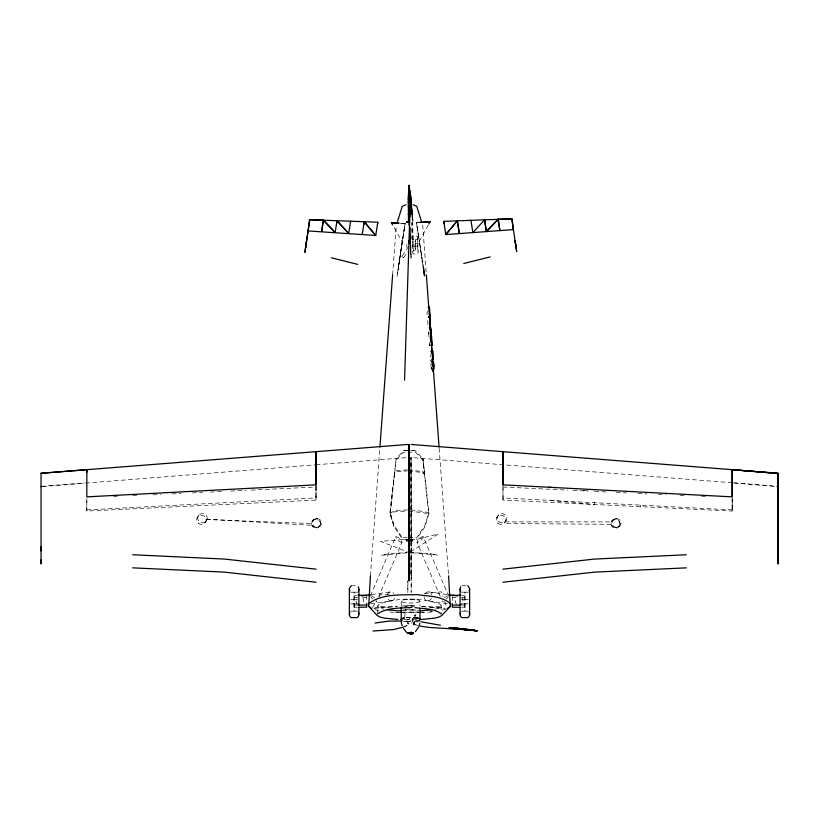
<?xml version="1.0" encoding="UTF-8"?>
<svg xmlns="http://www.w3.org/2000/svg" width="819" height="819" viewBox="0 0 819 819"><rect width="100%" height="100%" fill="white"/><g stroke="black" fill="none" stroke-linecap="round" stroke-linejoin="round"><path stroke-width="0.61" stroke-dasharray="4.09 3.07" d="M316.032 486.22L316.032 500.102L86.794 511.046M412.08 238.984L412.08 222.737M427.702 320.577L427.999 325.849M640.509 506.674L640.509 505.128M732.206 498.761L732.206 511.056L732.155 498.751M86.875 509.93L86.794 511.056L86.834 498.751M316.011 485.821L315.991 500.102L316.032 485.821M411.158 574.518L411.005 457.545L411.148 592.424L411.281 574.518M407.923 581.193L407.852 592.424L407.76 580.896M408.476 470.976L422.686 472.583L424.692 474.744L422.88 458.66L415.284 450.696L410.657 450.501M377.682 613.83L377.958 605.405M394.512 474.416L390.479 512.991M430.978 363.329L431.019 366.584M412.981 239.803L412.756 222.01M404.729 617.26L405.251 609.582L418.151 610.135M370.423 575.89L379.832 448.331M392.629 274.836L396.304 225.082M412.561 246.847L412.756 244.492M410.565 551.883L438.278 533.957L416.349 539.537L402.651 539.537L394.021 526.668L389.916 513.298L396.12 458.66L403.716 450.696L407.186 450.552M394.021 526.668L389.957 513.267L394.308 474.744L396.355 471.498L407.35 470.935M408.568 246.56L401.894 256.531L402.19 257.186L403.603 257.801L407.688 251.73M403.685 257.709L401.894 256.531M440.284 596.601L416.973 542.219C417.823 539.813 420.71 536.394 423.249 536.742L448.546 595.751M423.249 536.742C422.389 539.148 419.502 542.567 416.973 542.219M442.321 600.798L442.424 601.463L443.325 601.341M400.573 252.232L405.098 223.474L396.98 276.781L405.098 223.474L400.122 223.208M400.542 253.163L398.085 269.881L402.221 242.014L393.212 225.962M429.934 343.867L429.494 345.731L430.845 345.669M411.875 253.88L410.862 259.654L410.79 256.224M413.441 622.42L413.267 623.146A1.73 0.85 -83.3 0 0 413.36 624.262L416.185 625.388M413.79 624.805A1.208 0.594 -83.3 0 0 414.301 624.477L414.598 623.464A1.73 0.85 -83.3 0 0 414.516 622.358L414.086 621.805A1.208 0.594 -83.3 0 0 413.575 622.133L419.656 621.723M408.681 469.952L422.696 471.56L424.529 473.136L422.88 458.66L429.043 513.267L424.979 526.668L416.349 539.537M412.684 251.955L413.431 250.338L413.431 244.512M418.13 237.879L417.383 239.496L417.383 250.338L418.13 251.955M407.35 622.409L407.586 621.949A1.208 0.594 83.3 0 1 408.097 621.979L408.415 622.481M370.454 595.751L395.751 536.742C398.29 536.394 401.177 539.813 402.027 542.219L378.716 596.601M407.524 541.41C406.255 541.635 406.111 539.291 407.36 539.352M406.623 541.062L407.36 540.704M410.708 539.25L412.203 539.67L410.258 540.171M412.203 539.67L412.141 541.144L410.258 541.513M428.337 225.061L419.328 241.114L422.02 259.295M427.989 310.882L427.016 312.551L427.18 314.803M431.992 359.111L430.661 361.374L430.692 354.77M372.44 607.473L376.494 600.992M379.207 596.672L380.559 594.512L390.643 594.563M197.164 517.762L198.894 515.161M204.965 522.87L206.009 521.263M205.661 521.867L206.695 520.27M496.693 517.762L498.423 515.161M504.494 522.87L506.224 520.27M402.027 542.219C399.498 542.567 396.611 539.148 395.751 536.742M448.228 596.764L446.406 599.027M409.49 621.539L410.339 620.843A1.208 1.188 0 0 1 410.698 620.792M411.568 623.351L411.793 623.034A1.73 1.689 0 0 0 412.008 622.286M406.695 539.588L405.866 540.438L407.463 540.028M444.41 597.952L447.491 595.638M404.34 607.913L407.401 605.589L417.772 606.04M413.697 623.146L413.841 623.873M389.916 513.298L395.342 510.339L409.828 509.868M405.845 626.197L404.668 626.678L406.49 625.747M404.668 626.678L407.278 625.347M428.982 331.337L428.951 333.947M446.13 608.926L439.998 610.831M435.104 609.203L438.37 608.343A27.037 5.477 2 0 0 439.158 603.838C420.239 597.501 398.771 597.491 379.842 603.838A27.037 5.477 -2 0 0 380.64 608.333L383.896 609.203M374.027 608.097L379.688 606.971L397.635 606.193M371.539 594.563L390.274 591.922M370.587 603.849L391.82 600.849A4.535 3.87 82 0 0 394.922 596.856M316.021 518.806L317.086 518.652M320.536 523.71A4.505 4.371 -0.2 0 0 313.779 519.932A4.505 4.371 -0.2 0 0 313.779 527.497A4.505 4.371 -0.2 0 0 320.536 523.71L320.526 523.167A4.505 4.371 -0.2 0 1 313.779 526.955A4.505 4.371 -0.2 0 1 313.779 519.389L314.834 519.246A4.505 4.371 -0.2 0 1 321.58 523.024A4.505 4.371 -0.2 0 1 314.834 526.812A4.505 4.371 -0.2 0 1 314.834 519.246M318.284 526.955L319.338 526.801M316.032 527.538L317.086 527.395M615.55 518.806L616.605 518.652M620.055 523.822A4.505 4.371 -0.2 0 0 613.298 520.045A4.505 4.371 -0.2 0 0 613.308 527.61A4.505 4.371 -0.2 0 0 620.055 523.822L620.055 523.167A4.505 4.371 -0.2 0 1 613.308 526.955A4.505 4.371 -0.2 0 1 613.298 519.389L614.352 519.246A4.505 4.371 -0.2 0 1 621.109 523.024A4.505 4.371 -0.2 0 1 614.363 526.812A4.505 4.371 -0.2 0 1 614.352 519.246M617.802 526.955L618.857 526.801M615.56 527.538L616.615 527.395M424.273 593.765L441.226 591.779L442.946 596.57M593.847 502.815L594.666 502.723L594.676 504.484L548.812 500.327M407.043 552.815L381.275 555.292L390.458 553.398L407.135 552.682M430.374 607.585L439.312 606.971L444.973 608.097M430.221 611.66L432.749 611.445M431.644 611.998L422.287 612.561M42.783 486.527L314.752 464.875M402.651 539.537L380.559 541.4L407.186 551.678M41.042 486.363L84.695 482.934M316.052 464.772L407.719 457.534M374.273 608.363L396.918 606.644M404.463 606.07L414.537 606.07M420.188 222.379L416.451 222.584L422.328 261.456M416.533 222.563L420.239 222.369M86.794 509.93L316.032 497.921M113.554 496.693L117.383 496.509M132.658 495.782L139.025 495.475M153.03 494.809L160.667 494.441M172.123 493.898L181.04 493.468M192.496 492.925L202.682 492.434M210.319 492.065L224.324 491.4M230.692 491.093L245.966 490.366M251.064 490.12L316.032 487.018M432.995 368.243L431.644 368.304L431.449 367.588M401.228 606.04L411.599 605.589L414.168 607.637M402.037 610.083L413.749 609.582L413.974 612.878M409.5 617.454L409.5 619.42L403.603 619.543M414.24 619.553L416.543 619.533M417.383 239.496L415.571 239.496L415.571 250.338L417.383 250.338M415.571 243.652L417.383 243.652M413.431 246.181L415.253 246.181M415.571 246.181L417.383 246.181M413.431 250.338L415.253 250.338L415.253 239.496L413.431 239.496L412.684 237.879M403.716 450.696L409.5 450.696M410.657 450.696L415.284 450.696M505.18 521.867L612.223 521.908M407.319 537.459L403.501 537.459L402.733 538.39L394.123 525.358L390.724 514.189L395.249 511.506L407.166 511.056M408.599 537.459L416.902 537.561L424.907 525.337L428.265 514.383L423.802 512.755L408.333 511.107M351.218 585.739L357.053 585.739M461.947 585.739L467.782 585.739M350.665 592.178L353.859 592.178L353.859 611.179L350.665 611.179M357.606 592.178L354.412 592.178L354.412 611.179L357.606 611.179M461.394 592.178L464.588 592.178L464.588 611.179L461.394 611.179M468.335 592.178L465.141 592.178L465.141 611.179L468.335 611.179M354.412 595.259L356.869 595.259M462.131 595.259L464.588 595.259M354.412 597.389L356.869 597.389M363.022 597.389L366.707 597.389M452.293 597.389L455.978 597.389M462.131 597.389L464.588 597.389M350.665 599.457L353.859 599.457M354.412 599.457L357.606 599.457M403.767 599.334L415.233 599.334M461.394 599.457L464.588 599.457M465.141 599.457L468.335 599.457M350.665 603.89L353.859 603.89M354.412 603.89L357.606 603.89M461.394 603.89L464.588 603.89M465.141 603.89L468.335 603.89M354.412 605.077L356.869 605.077M462.131 605.077L464.588 605.077M354.412 607.196L356.869 607.196M462.131 607.196L464.588 607.196M506.582 523.546L611.209 524.303M421.099 612.53L402.262 612.745M401.126 612.725L387.336 611.916M418.918 612.08L399.959 612.356M420.167 612.121L423.904 612.223M395.096 612.223L398.74 612.325M206.153 519.533L312.418 523.546M404.852 619.225L409.5 619.42M407.473 469.901L396.335 470.505L394.656 473.208L396.14 459.797L403.112 452.385L415.213 452.027L422.86 459.991M411.056 509.92L424.14 511.517L429.043 513.267M409.5 552.579L428.542 553.398L437.766 555.036L410.728 552.682M421.365 606.193L439.312 606.971M503.009 487.018L567.936 490.12M573.034 490.366L588.308 491.093M594.676 491.4L608.681 492.065M616.318 492.434L626.504 492.925M637.96 493.468L646.877 493.898M658.333 494.441L665.97 494.809M679.975 495.475L686.342 495.782M701.617 496.509L705.446 496.693M400.071 223.198L405.016 223.454M732.176 509.93L732.206 511.056L503.009 500.102L502.968 497.921L732.206 509.93L732.155 498.822M207.105 519.133A4.75 4.597 -0.2 0 0 200.952 513.851A4.75 4.597 -0.2 0 0 199.304 521.662A4.75 4.597 -0.2 0 0 207.105 519.133L312.131 525.358M379.688 606.971L388.626 607.585M410.206 539.936L413.063 540.55L412.08 539.547M422.082 606.644L444.727 608.363M732.206 482.76L411.281 457.534M733.476 482.862L777.958 486.363M734.397 482.954L777.466 486.629M583.21 490.356L588.308 490.816M405.989 621.652L407.923 621.867M410.708 540.601L412.203 541.021M428.726 591.922L447.461 594.563M424.078 596.856A4.535 3.87 -82 0 0 427.18 600.849L448.413 603.849M414.803 621.969L414.25 621.897M402.753 621.068L407.586 621.949M407.524 540.059L406.623 539.721M379.002 610.831L372.87 608.926M419.133 625.941L414.434 624.191M375.675 601.341L376.576 601.463L376.679 600.798M371.509 595.638L374.59 597.952M372.594 599.027L370.772 596.764M422.696 471.56L424.692 474.744M444.666 601.371L446.816 607.36M428.961 336.558L428.419 330.784M418.775 237.449L416.451 222.584L422.072 258.661M422.205 260.503L422.747 264.138M432.012 369.819L431.664 367.178M428.552 513.093L424.488 474.508M431.265 369.492L431.091 367.67M422.696 225.082L426.371 274.836M439.168 448.331L448.577 575.89M429.238 342.26L429.494 345.731M411.844 221.959L412.08 239.209M441.042 605.405L441.277 612.622M408.456 223.085L408.476 225.481M611.056 523.177L611.056 523.832M311.527 523.177L311.527 523.72M502.989 486.117L503.009 500.102L503.009 484.838M452.293 596.488L452.293 601.392M419.963 601.248A9.357 1.894 0 0 1 405.579 602.764A9.357 1.894 0 0 1 406.296 599.477A9.357 1.894 0 0 1 419.963 601.248L419.963 606.121M413.984 244.072L413.984 247.471M412.684 240.008L412.756 236.967L413.738 235.821L417.751 236.404L418.13 252.467L417.076 254.013L413.738 254.013L412.756 252.866L412.684 244.809M406.859 244.072L406.859 247.471M401.259 601.074L401.259 605.947M366.707 595.259L366.707 601.392M86.875 498.515L86.794 511.056M613.298 519.389A4.505 4.371 -0.2 0 1 620.055 523.167M313.779 519.389A4.505 4.371 -0.2 0 1 320.526 523.167M420.997 610.79A36.179 1.546 0 0 1 402.375 610.841M418.704 620.495A9.593 1.945 0 0 1 415.038 621.171M410.186 621.386A9.593 1.945 0 0 1 403.542 620.761M406.193 617.721A9.593 1.945 0 0 1 411.036 617.506M418.509 620.464A9.357 1.894 0 0 1 414.926 621.13M410.196 621.345A9.357 1.894 0 0 1 403.706 620.73M406.296 617.761A9.357 1.894 0 0 1 411.025 617.546M391.82 600.849A4.535 3.87 82 0 1 387.571 598.218M387.367 594.758A4.535 3.87 82 0 1 393.959 593.54M357.678 604.453A4.535 3.87 82 0 1 357.248 597.286M362.725 597.952A4.535 3.87 82 0 1 362.387 604.309M461.752 597.286A4.535 3.87 -82 0 1 461.322 604.453M456.613 604.309A4.535 3.87 -82 0 1 456.275 597.952M425.041 593.54A4.535 3.87 -82 0 1 431.633 594.758M431.429 598.218A4.535 3.87 -82 0 1 427.18 600.849M411.363 533.671L411.046 576.197L411.005 457.545L411.363 533.671M414.015 622.839L413.738 624.037L414.015 622.839M198.27 523.259A4.75 4.597 -0.2 0 0 206.06 520.73A4.75 4.597 -0.2 0 0 199.908 515.448A4.75 4.597 -0.2 0 0 198.27 523.259M497.788 523.259A4.75 4.597 -0.2 0 0 505.589 520.73A4.75 4.597 -0.2 0 0 499.436 515.448A4.75 4.597 -0.2 0 0 497.788 523.259M498.832 521.662A4.75 4.597 -0.2 0 0 506.623 519.133A4.75 4.597 -0.2 0 0 500.47 513.851A4.75 4.597 -0.2 0 0 498.832 521.662"/><path stroke-width="1.23" d="M86.865 472.143L86.875 469.686L86.794 496.857L316.032 484.838L316.052 451.689L315.991 484.838M409.121 459.92L408.978 580.732M733.056 469.758L777.958 473.28L777.958 563.984L778.05 473.29L732.125 469.686L732.176 496.846L732.206 469.686L411.281 444.461M409.08 558.138L409.009 563.124L409.06 459.449M409.039 459.592L409.091 563.267L409.019 558.282M409.131 444.615L409.121 580.589L408.968 444.471L408.988 446.959M470.956 220.331L472.85 232.596L484.561 219.83L486.373 231.593L498.167 219.318L511.752 218.837L513.411 230.047L512.059 218.806L443.744 221.345L444.093 223.679M777.958 550.9L778.05 546.877M404.555 380.108L409.787 216.861C411.701 206.408 411.066 195.68 408.876 185.299L410.104 198.116M408.435 195.557L408.876 185.319M430.118 326.32L429.832 327.764L429.535 327.047M412.807 243.325L412.93 240.981M410.913 199.59L409.183 188.503L408.425 203.327L409.49 191.707L410.35 197.512M430.989 332.719L430.589 327.559L429.228 327.62M431.511 341.543L431.562 340.602L431.941 345.608L431.644 336.855L430.292 336.916M408.425 199.59L409.183 188.503M409.49 191.707L408.425 207.064L409.111 200.983M397.85 619.481L384.234 618.13L379.678 616.922L377.16 615.458L368.693 606.357L370.423 575.89M379.924 447.051L392.629 274.836M409.07 208.221L408.425 214.537L409.142 209.725M350.593 221.222L348.699 233.487L336.988 220.72L335.176 232.483L323.382 220.209L309.766 219.707L304.873 252.457L308.169 230.241M408.425 210.8L409.091 205.733M421.15 619.481L434.766 618.13L439.322 616.922L441.84 615.458L450.307 606.357L448.577 575.89M323.372 220.209L321.652 231.49L323.392 220.219L335.176 232.483M336.988 220.72L336.619 223.188L336.998 220.72L348.699 233.487M364.199 221.734L363.841 224.171L364.209 221.734L375.747 235.473L377.805 222.236L309.521 219.697L308.139 230.938L375.747 235.473L364.209 221.734L362.223 234.48M306.49 241.41L305.538 247.86M377.457 224.57L377.805 222.236M419.502 624.621L419.819 623.372M397.573 221.304L402.262 206.296L406.019 204.73M349.365 614.004L349.826 612.52M358.446 590.827L358.896 589.342M460.104 614.004L460.554 612.52M469.174 590.827L469.635 589.342M412.295 621.222L413.052 619.573M418.581 627.037L415.448 631.613M412.602 619.195L412.233 619.881L413.011 618.56M460.759 586.762L460.104 588.441L460.104 605.282M428.931 223.996L430.139 221.857L420.239 222.369M429.115 307.79L429.463 307.197L428.112 307.258M428.47 317.291L430.17 316.636L429.463 307.197M431.644 336.855L431.367 337.336A10.299 1.403 87.3 0 1 431.183 339.68M431.736 347.512L431.664 351.791L432.012 351.197M431.398 351.146L431.06 351.72L432.749 351.085L431.398 351.146L431.562 353.419M432.012 361.312L433.343 359.05L432.749 351.085M415.069 615.888L415.663 614.987L414.793 615.98M498.505 221.683L498.157 219.318L499.897 230.6L498.167 219.318L486.373 231.593L484.551 219.83M368.355 603.961C381.582 593.365 400.982 595.208 417.004 594.614C428.235 596.375 441.871 595.73 450.645 603.961M351.218 585.739L349.365 588.441L349.365 614.905L350.03 616.594L351.218 617.618L357.053 617.618L358.241 616.594L358.896 614.905L358.896 607.698M377.682 613.83C386.568 607.759 398.495 608.21 408.886 607.626M447.246 608.558L450.307 606.357M403.757 627.006L393.499 629.576L373.003 631.009M463.769 263.493L490.131 256.92M431.746 361.568C435.329 360.432 434.08 371.222 433.364 369.758M423.495 268.478L424.57 275.89L422.962 264.793M375.061 623.044L388.482 621.15L401.545 620.986M361.548 595.976L370.29 594.748M431.644 609.827L420.997 610.79M502.958 569.154L594.645 559.06L686.322 554.76M502.958 582.227L594.645 572.133L686.322 567.843M593.847 489.731L594.666 489.639M407.719 444.461L40.95 473.29M86.804 469.686L41.042 473.28L41.042 563.984L40.95 559.961M420.188 222.379L430.139 221.857M428.818 316.697L430.17 316.636M430.907 345.127L432.258 345.065M431.992 359.111L433.343 359.05M409.602 221.857L406.439 221.99L408.558 221.908M412.653 220.761L410.606 195.854L408.425 195.854L408.446 220.68M358.108 595.259L366.707 595.259M452.293 595.259L460.892 595.259M358.108 605.077L366.707 605.077M452.293 605.077L460.892 605.077M358.108 607.196L366.707 607.196L366.707 603.521M460.892 607.196L452.293 607.196L452.293 603.521M410.606 195.854L408.425 195.843L408.568 206.398L409.787 216.861M132.678 554.76L224.355 559.06L316.042 569.154M132.678 567.843L224.355 572.133L316.042 582.227M391.41 222.748L398.833 223.137L391.41 222.748L392.618 224.887M732.206 496.857L502.968 484.838L502.968 451.423M453.644 628.716L457.831 629.002M457.309 628.961L461.957 629.289L453.102 628.654L461.476 629.279L456.787 628.9M732.196 469.686L732.135 472.143M733.138 469.758L777.466 473.546M461.005 629.248L469.031 629.995M548.812 487.244L551.361 487.469M415.018 607.626C423.771 608.886 433.957 608.282 441.318 613.83M472.563 630.364L468.018 629.893L477.18 630.814M455.876 628.306L477.067 630.804L464.363 629.535L472.798 630.384M471.846 630.241L476.842 630.773M463.953 629.463L468.693 629.975M452.364 627.723L474.713 630.261L454.699 627.968M474.713 630.261L428.726 627.395L419.133 625.941M452.303 627.948L477.067 630.804M448.986 627.569L467.014 629.668M420.864 621.754L440.397 625.235M448.71 594.748L457.452 595.976M387.356 609.827L398.003 610.79A36.179 1.546 0 0 0 401.269 610.831M412.981 204.73L416.738 206.296L421.427 221.304M331.419 257.811L357.78 264.383M407.555 623.392L408.732 623.771M40.95 486.373L41.534 486.629M430.589 327.559L431.347 333.906L430.446 336.834M368.693 606.357L371.754 608.558M467.782 585.739L469.635 588.441L469.635 614.905L468.97 616.594L467.782 617.618L461.947 617.618L460.759 616.594L460.104 614.905L460.104 607.698M406.562 632.432L403.419 628.449M430.292 326.331L429.955 318.12L429.699 319.973L429.596 319.328M358.241 586.762L358.896 588.441L358.896 605.282M402.149 625.696L401.187 621.938M469.174 612.52L469.635 614.004M460.104 589.342L460.554 590.827M358.446 612.52L358.896 614.004M349.365 589.342L349.826 590.827M432.811 370.72L433.241 371.529L433.077 369.338M432.053 361.937L432.565 366.359M433.456 366.861L433.558 365.868M432.852 362.428L433.077 363.728M430.415 328.736L430.661 330.364M429.596 328.521L429.76 329.607M430.17 321.222L430.313 323.116M443.744 221.345L445.802 234.582L513.411 229.607L516.676 251.566L515.059 240.52L516.011 246.969M410.698 199.836L411.22 203.327M498.177 219.318L498.515 221.683M422.256 259.879L422.604 262.336M409.797 194.912L410.145 197.338M410.657 200.983L411.527 207.064M410.728 202.723L411.834 210.8M410.728 203.716L411.199 207.32M411.507 209.725L412.141 214.537M513.38 229.351L513.411 230.047M429.596 314.199L429.821 317.229M432.412 351.658L432.76 356.234M433.097 361.507L433.251 363.646M426.371 274.836L439.076 447.051M430.384 338.093L430.651 341.615M410.718 204.525L410.872 207.012M408.794 240.991L408.916 243.325M410.094 227.539L410.759 255.078M40.95 546.877L41.042 550.9M502.968 451.689L503.009 484.838M408.978 459.776L409.009 563.124M419.963 608.558L419.963 619.533M401.259 607.166L401.259 619.359M316.032 451.689L316.032 484.838M419.758 620.034A9.593 1.945 0 0 0 413.503 617.587A9.357 1.894 0 0 1 419.543 620.014M402.098 620.341A9.593 1.945 0 0 1 404.136 618.007M401.474 619.85A9.357 1.894 0 0 1 404.299 618.048M407.524 633.015C414.066 635.872 415.939 630.773 407.524 633.015M457.34 220.854L445.802 234.582L457.34 220.843L459.326 233.589L457.35 220.843M407.596 632.933C413.001 635.974 416.902 631.009 407.596 632.933M409.295 607.616A13.964 13.667 0 0 0 411.998 607.186A27.866 27.283 0 0 1 409.295 607.616"/></g></svg>
